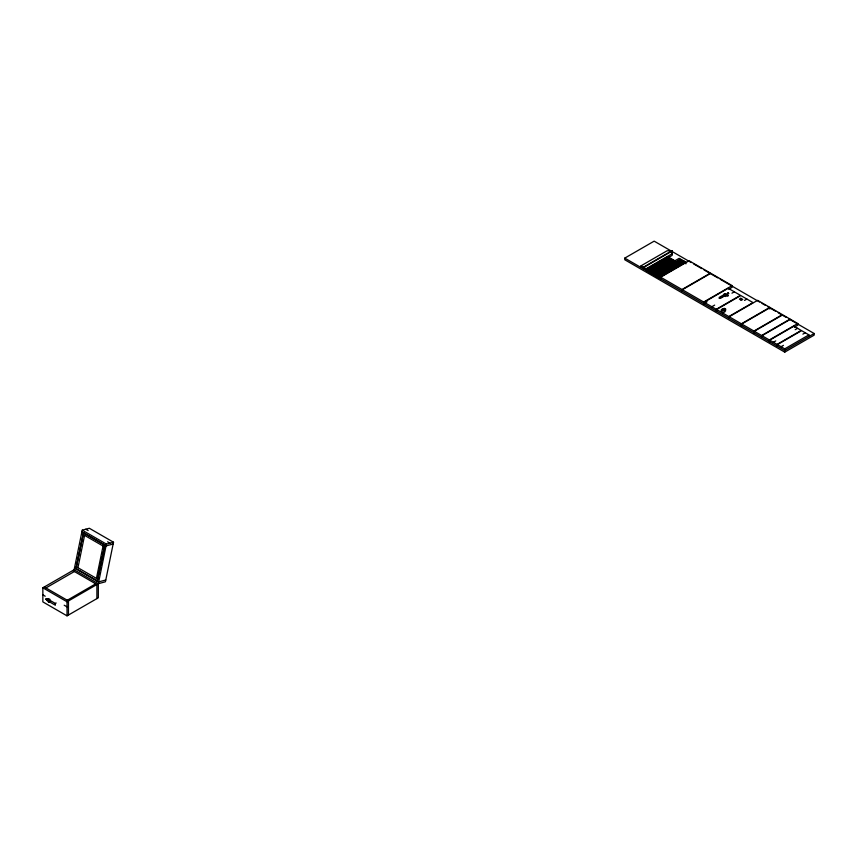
<?xml version="1.0" encoding="UTF-8"?>
<svg xmlns="http://www.w3.org/2000/svg" width="857" height="857" viewBox="0 0 857 857"><rect width="100%" height="100%" fill="white"/><g stroke="black" fill="none" stroke-linecap="round" stroke-linejoin="round"><path stroke-width="1.29" d="M48.474 601.55L49.095 602.064M48.067 599.846L47.199 598.936M42.85 587.806L74.141 569.734L82.24 530.162L89.332 528.266L113.51 542.224L105.411 581.796L98.319 583.692L67.028 601.764L42.85 587.806L42.85 601.893L67.028 615.851L98.319 597.79L98.319 583.692L106.407 544.12L113.51 542.224M83.515 532.722L75.93 568.759L83.515 532.722L104.854 545.041L97.259 581.078L104.854 545.041M77.944 567.72L84.575 535.346M96.434 578.4L103.065 546.016M45.807 599.054L46.171 599.15M48.303 599.214L49.095 600.736L48.228 599.225M47.778 601.207L47.735 600.736M788.644 318.793L814.15 333.512L814.15 335.162L784.755 352.131L624.764 259.757L624.764 258.118L654.159 241.149L691.256 262.563M55.351 603.467L50.584 600.725L50.584 602.471L55.351 605.224L55.351 603.467L56.176 602.996M641.004 267.491L641.004 265.841L667.078 250.79L671.813 250.79L671.813 252.44M641.004 265.841L643.371 267.213L671.813 250.79M643.725 269.066L643.725 267.416L672.167 250.994L672.167 255.375L668.771 257.336M643.725 267.416L646.103 268.787L672.167 253.736M646.457 268.991L667.785 256.682L669.21 257.496L647.881 269.816L646.457 268.991L646.457 270.641M648.235 270.019L669.563 257.7L670.988 258.525L649.649 270.844L648.235 270.019L648.235 271.658M650.013 272.687L650.013 271.048L671.342 258.728L672.766 259.553L672.766 261.192M650.013 271.048L651.427 271.862L672.766 259.553M651.791 273.715L651.791 272.076L673.12 259.757L674.545 260.582L674.545 262.221M651.791 272.076L653.205 272.89L674.545 260.582M653.57 273.094L679.162 258.321L680.587 259.135L654.984 273.919L653.57 273.094L653.57 274.743M656.58 272.59L653.205 274.54L653.205 272.89M655.348 274.122L680.94 259.35L682.365 260.164L656.762 274.947L655.348 274.122L655.348 275.772M657.115 276.79L657.115 275.151L682.718 260.367L684.143 261.192L684.143 262.831M657.115 275.151L658.54 275.975L684.143 261.192M658.894 277.818L658.894 276.179L684.497 261.396L685.921 262.221L685.921 263.86M658.894 276.179L660.318 277.004L685.921 262.221M660.672 277.207L689.114 260.785L710.453 273.094L682.011 289.516L660.672 277.207L660.672 278.846M682.365 291.369L682.365 289.73L710.807 273.308L732.135 285.617L732.135 287.266L728.729 289.238M682.365 289.73L703.693 302.039L732.135 285.617M704.047 302.242L728.225 288.284L740.437 295.333L716.259 309.291L704.047 302.242L704.047 303.892M707.111 301.718L703.693 303.689L703.693 302.039M725.311 295.569L723.854 294.722L719.141 297.443L720.608 298.279L725.311 295.569L725.311 296.533M719.141 298.407L723.854 295.686L723.854 294.722M726.768 296.19L728.193 295.365C723.737 294.529 728.664 295.129 726.768 295.087L728.193 295.911M731.964 293.18L734.331 291.808M711.835 306.742L714.674 305.103M716.613 309.495L740.791 295.536L752.992 302.585L728.825 316.544L716.613 309.495L716.613 311.145M721.369 310.309C722.601 312.387 728.268 309.334 724.604 308.445L721.369 309.495L721.369 311.134L723.19 310.084L725.686 310.716M740.791 298.279L739.366 299.104L741.38 300.261L742.805 299.447L740.791 298.279L740.791 299.918M722.719 313.019L725.086 311.659M744.519 300.432L746.897 299.061M729.178 318.397L729.178 316.747L757.62 300.336L769.822 307.374L769.822 309.023M729.178 316.747L741.38 323.796L769.822 307.374M741.734 324.01L770.186 307.588L782.387 314.626L753.946 331.048L741.734 324.01L741.734 325.649M754.299 331.263L782.741 314.84L790.09 319.083L761.648 335.505L754.299 331.263L754.299 332.902M762.002 337.347L762.002 335.708L790.443 319.286L797.792 323.528L797.792 325.167L794.385 327.138M762.002 335.708L769.35 339.95L797.792 323.528M769.704 340.154L793.882 326.196L801.231 330.438L777.053 344.396L769.704 340.154L769.704 341.793M773.378 342.275L775.756 340.904M795.189 329.688L797.556 328.317M777.406 346.239L777.406 344.6L801.584 330.641L808.933 334.883L808.933 336.522M781.081 346.721L783.459 345.35M802.891 334.134L805.259 332.762M777.406 344.6L784.755 348.842L808.933 334.883M814.15 333.512L784.755 350.481L624.764 258.118M726.297 295.087L727.443 295.365L726.297 295.644M46.407 599.418L46.996 600.575L45.849 598.957M113.145 544.024L106.043 545.92L81.865 531.961M105.775 579.996L98.684 581.892L74.505 567.934M727.968 292.826C726.168 294.272 730.014 292.537 727.968 293.351M48.549 601.421C47.638 603.285 50.681 601.239 49.01 602.117M693.581 263.902L701.69 268.584M704.015 269.923L717.92 277.957M720.244 279.296L759.656 302.06M761.98 303.399L765.462 305.403M767.776 306.742L775.896 311.423M778.21 312.762L780.523 314.101M782.848 315.44L786.33 317.454M85.786 529.219L88.153 530.579M107.586 541.806L109.964 543.177M82.24 530.162L106.407 544.12M83.15 534.522L104.479 546.841M76.519 566.895L97.859 579.214M76.155 568.694L97.484 581.014M74.141 569.734L98.319 583.692M72.716 570.558L96.895 584.517L96.895 598.615M44.275 586.981L68.453 600.939L68.453 615.037M64.189 605.224L67.028 606.863M42.85 594.844L45.217 596.215M47.788 599.118L47.949 599.279M50.113 599.589L49.47 599L49.299 599.654M48.281 599.118L48.313 600.682M784.755 348.842L784.755 352.131M777.053 344.396L777.053 346.035M769.35 339.95L769.35 341.589M761.648 335.505L761.648 337.144M753.946 331.048L753.946 332.698M741.38 323.796L741.38 325.446M728.825 316.544L728.825 318.193M726.382 294.315L726.382 294.862M724.604 308.445L724.604 310.084M723.19 308.445L723.19 310.084M716.259 309.291L716.259 310.941M682.011 289.516L682.011 291.166M660.318 277.004L660.318 278.643M658.54 275.975L658.54 277.614M656.762 274.947L656.762 276.586M654.984 273.919L654.984 275.558M651.427 271.862L651.427 273.512M649.649 270.844L649.649 272.483M647.881 269.816L647.881 271.455M646.103 268.787L646.103 270.426M643.371 267.213L643.371 268.852M95.47 583.971L67.028 600.393M74.141 571.651L45.7 588.073M67.028 601.764L67.028 615.851M46.792 599.257L47.585 600.243L46.792 599.257M48.892 599.429L49.685 600.414L48.935 599.322M724.304 293.801L725.633 293.897L724.304 293.801M727.314 293.533L728.632 293.63L727.314 293.533"/></g></svg>
